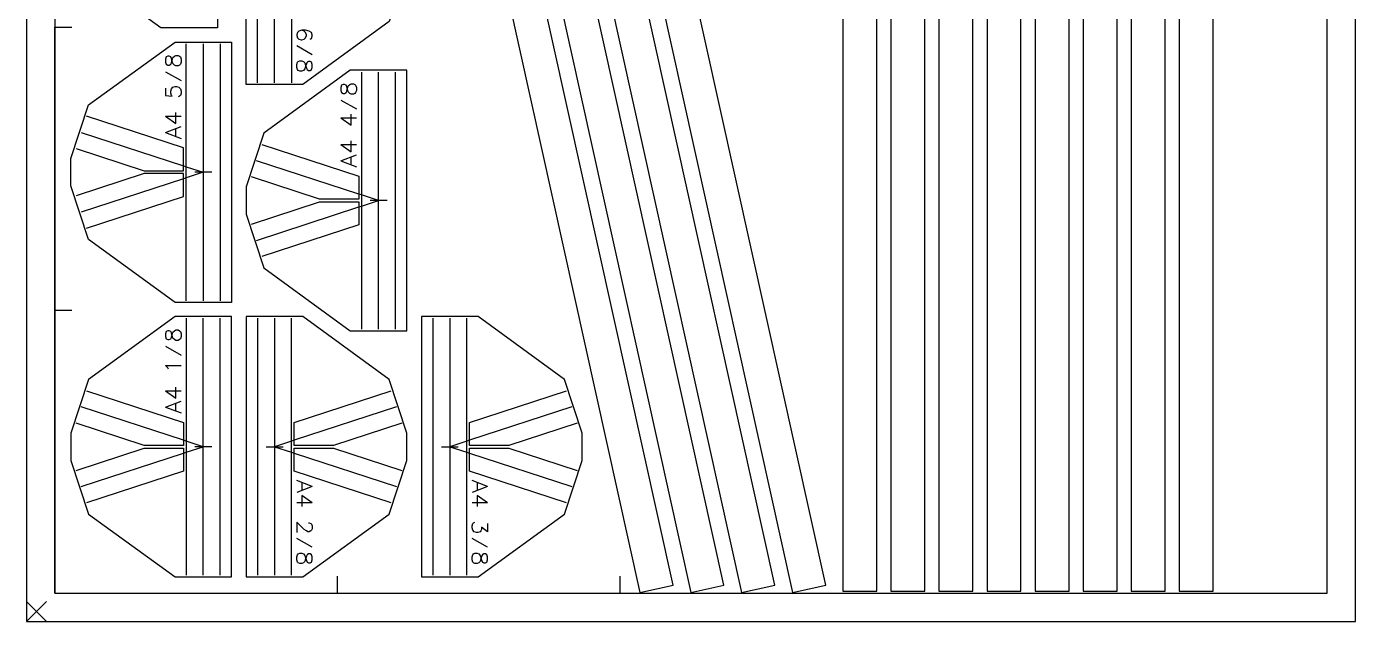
# Model space of a CAD drawing. Extents: x 0 to 235, y 0 to 300.
# Drawn here: x 0 to 235, y 0 to 105.1 of the extents above; entities that cross this region are included whole.
import ezdxf

# ---------------------------------------------------------------- set-up
doc = ezdxf.new("R2010")
doc.units = 0
for name, color, linetype in [('CORTE', 1, 'Continuous'), ('EJE', 4, 'Continuous'), ('REFERENCIA', 8, 'Continuous'), ('ROTULO', 5, 'Continuous')]:
    doc.layers.add(name, color=color, linetype=linetype)

msp = doc.modelspace()

# ---------------------------------------------------------------- linework, layer by layer
at = {"layer": 'CORTE', "color": 1, "linetype": 'CONTINUOUS'}
for points in [[(114.3177, 6.4088), (50.468, 294.4162), (44.6102, 293.1175), (108.4599, 5.1102)], [(123.3177, 6.4088), (59.468, 294.4162), (53.6102, 293.1175), (117.4599, 5.1102)], [(132.3177, 6.4088), (68.468, 294.4162), (62.6102, 293.1175), (126.4599, 5.1102)], [(141.3177, 6.4088), (77.468, 294.4162), (71.6102, 293.1175), (135.4599, 5.1102)], [(150.35, 5.35), (150.35, 294.35), (144.35, 294.35), (144.35, 5.35)], [(158.85, 5.35), (158.85, 294.35), (152.85, 294.35), (152.85, 5.35)], [(167.35, 5.35), (167.35, 294.35), (161.35, 294.35), (161.35, 5.35)], [(175.85, 5.35), (175.85, 294.35), (169.85, 294.35), (169.85, 5.35)], [(184.35, 5.35), (184.35, 260.35), (178.35, 260.35), (178.35, 5.35)], [(192.85, 5.35), (192.85, 260.35), (186.85, 260.35), (186.85, 5.35)], [(201.35, 5.35), (201.35, 260.35), (195.35, 260.35), (195.35, 5.35)], [(209.85, 5.35), (209.85, 260.35), (203.85, 260.35), (203.85, 5.35)], [(33.75, 150.85), (33.75, 104.85), (23.75, 104.85), (8.45, 115.95), (5.35, 125.45), (5.35, 130.25), (8.45, 139.75), (23.75, 150.85)], [(38.85, 94.85), (38.85, 140.85), (48.85, 140.85), (64.15, 129.75), (67.25, 120.25), (67.25, 115.45), (64.15, 105.95), (48.85, 94.85)], [(36.25, 102.35), (36.25, 56.35), (26.25, 56.35), (10.95, 67.45), (7.85, 76.95), (7.85, 81.75), (10.95, 91.25), (26.25, 102.35)], [(67.25, 51.35), (67.25, 97.35), (57.25, 97.35), (41.95, 86.25), (38.85, 76.75), (38.85, 71.95), (41.95, 62.45), (57.25, 51.35)], [(36.25, 7.85), (36.25, 53.85), (26.25, 53.85), (10.95, 42.75), (7.85, 33.25), (7.85, 28.45), (10.95, 18.95), (26.25, 7.85)], [(38.85, 53.85), (38.85, 7.85), (48.85, 7.85), (64.15, 18.95), (67.25, 28.45), (67.25, 33.25), (64.15, 42.75), (48.85, 53.85)], [(69.85, 53.85), (69.85, 7.85), (79.85, 7.85), (95.15, 18.95), (98.25, 28.45), (98.25, 33.25), (95.15, 42.75), (79.85, 53.85)]]:
    msp.add_lwpolyline(points, close=True, dxfattribs=at)
at = {"layer": 'EJE', "color": 4, "linetype": 'CONTINUOUS'}
for p, q in [((40.85, 95.15), (40.85, 140.55)), ((46.85, 116.8708), (46.85, 95.15)), ((28.25, 80.3292), (28.25, 102.05)), ((34.25, 102.05), (34.25, 56.65)), ((59.25, 97.05), (59.25, 75.3292)), ((65.25, 51.65), (65.25, 97.05)), ((9.6798, 86.3903), (27.75, 80.4924)), ((27.75, 80.4924), (28.25, 80.3292)), ((28.25, 78.3708), (28.25, 80.3292)), ((28.25, 80.3292), (31.25, 79.35)), ((58.75, 75.4924), (40.6798, 81.3903)), ((27.75, 78.2076), (9.6798, 72.3097)), ((28.25, 78.3708), (27.75, 78.2076)), ((31.25, 79.35), (28.25, 78.3708)), ((28.25, 56.65), (28.25, 78.3708)), ((31.25, 79.35), (29.75, 79.35)), ((32.75, 79.35), (31.25, 79.35)), ((59.25, 75.3292), (58.75, 75.4924)), ((59.25, 75.3292), (59.25, 73.3708)), ((62.25, 74.35), (59.25, 75.3292)), ((40.6798, 67.3097), (58.75, 73.2076)), ((58.75, 73.2076), (59.25, 73.3708)), ((59.25, 73.3708), (62.25, 74.35)), ((59.25, 73.3708), (59.25, 51.65)), ((62.25, 74.35), (60.75, 74.35)), ((63.75, 74.35), (62.25, 74.35)), ((28.25, 53.55), (28.25, 31.8292)), ((34.25, 8.15), (34.25, 53.55)), ((40.85, 53.55), (40.85, 8.15)), ((46.85, 31.8292), (46.85, 53.55)), ((71.85, 53.55), (71.85, 8.15)), ((77.85, 31.8292), (77.85, 53.55)), ((27.75, 31.9924), (9.6798, 37.8903)), ((65.4202, 37.8903), (47.35, 31.9924)), ((96.4202, 37.8903), (78.35, 31.9924)), ((28.25, 31.8292), (27.75, 31.9924)), ((28.25, 31.8292), (28.25, 29.8708)), ((31.25, 30.85), (28.25, 31.8292)), ((28.25, 29.8708), (31.25, 30.85)), ((31.25, 30.85), (29.75, 30.85)), ((32.75, 30.85), (31.25, 30.85)), ((42.35, 30.85), (43.85, 30.85)), ((46.85, 31.8292), (43.85, 30.85)), ((43.85, 30.85), (46.85, 29.8708)), ((43.85, 30.85), (45.35, 30.85)), ((47.35, 31.9924), (46.85, 31.8292)), ((46.85, 29.8708), (46.85, 31.8292)), ((73.35, 30.85), (74.85, 30.85)), ((77.85, 31.8292), (74.85, 30.85)), ((74.85, 30.85), (77.85, 29.8708)), ((74.85, 30.85), (76.35, 30.85)), ((78.35, 31.9924), (77.85, 31.8292)), ((77.85, 29.8708), (77.85, 31.8292)), ((9.6798, 23.8097), (27.75, 29.7076)), ((27.75, 29.7076), (28.25, 29.8708)), ((28.25, 29.8708), (28.25, 8.15)), ((46.85, 8.15), (46.85, 29.8708)), ((46.85, 29.8708), (47.35, 29.7076)), ((47.35, 29.7076), (65.4202, 23.8097)), ((77.85, 8.15), (77.85, 29.8708)), ((77.85, 29.8708), (78.35, 29.7076)), ((78.35, 29.7076), (96.4202, 23.8097))]:
    msp.add_line(p, q, dxfattribs=at)
for points in [[(43.85, 95.15), (43.85, 116.35), (43.85, 117.85)], [(31.25, 102.05), (31.25, 80.85), (31.25, 79.35)], [(62.25, 74.35), (62.25, 75.85), (62.25, 97.05)], [(27.75, 80.4924), (27.75, 83.6481), (10.6104, 89.2423)], [(8.7491, 83.5383), (20.8154, 79.6), (27.75, 79.6), (27.75, 80.4924)], [(41.6104, 84.2423), (58.75, 78.6481), (58.75, 75.4924)], [(27.75, 78.2076), (27.75, 79.1), (20.8154, 79.1), (8.7491, 75.1617)], [(10.6104, 69.4577), (27.75, 75.0519), (27.75, 78.2076)], [(31.25, 79.35), (31.25, 77.85), (31.25, 56.65)], [(58.75, 75.4924), (58.75, 74.6), (51.8154, 74.6), (39.7491, 78.5383)], [(39.7491, 70.1617), (51.8154, 74.1), (58.75, 74.1), (58.75, 73.2076)], [(58.75, 73.2076), (58.75, 70.0519), (41.6104, 64.4577)], [(62.25, 51.65), (62.25, 72.85), (62.25, 74.35)], [(31.25, 30.85), (31.25, 32.35), (31.25, 53.55)], [(43.85, 53.55), (43.85, 32.35), (43.85, 30.85)], [(74.85, 53.55), (74.85, 32.35), (74.85, 30.85)], [(10.6104, 40.7423), (27.75, 35.1481), (27.75, 31.9924)], [(47.35, 31.9924), (47.35, 35.1481), (64.4896, 40.7423)], [(78.35, 31.9924), (78.35, 35.1481), (95.4896, 40.7423)], [(27.75, 31.9924), (27.75, 31.1), (20.8154, 31.1), (8.7491, 35.0383)], [(66.3509, 35.0383), (54.2846, 31.1), (47.35, 31.1), (47.35, 31.9924)], [(97.3509, 35.0383), (85.2846, 31.1), (78.35, 31.1), (78.35, 31.9924)], [(8.7491, 26.6617), (20.8154, 30.6), (27.75, 30.6), (27.75, 29.7076)], [(31.25, 8.15), (31.25, 29.35), (31.25, 30.85)], [(43.85, 30.85), (43.85, 29.35), (43.85, 8.15)], [(47.35, 29.7076), (47.35, 30.6), (54.2846, 30.6), (66.3509, 26.6617)], [(74.85, 30.85), (74.85, 29.35), (74.85, 8.15)], [(78.35, 29.7076), (78.35, 30.6), (85.2846, 30.6), (97.3509, 26.6617)], [(27.75, 29.7076), (27.75, 26.5519), (10.6104, 20.9577)], [(64.4896, 20.9577), (47.35, 26.5519), (47.35, 29.7076)], [(95.4896, 20.9577), (78.35, 26.5519), (78.35, 29.7076)]]:
    msp.add_lwpolyline(points, dxfattribs=at)
at = {"layer": 'REFERENCIA', "color": 8, "linetype": 'CONTINUOUS'}
for p, q in [((0, 0), (3.5, 3.5)), ((0, 3.5), (3.5, 0))]:
    msp.add_line(p, q, dxfattribs=at)
for points in [[(0, 0), (235, 0), (235, 300), (0, 300), (0, 0)], [(5, 5), (230, 5), (230, 295), (5, 295), (5, 5)]]:
    msp.add_lwpolyline(points, dxfattribs=at)
at = {"layer": 'ROTULO', "color": 5, "linetype": 'CONTINUOUS'}
for p, q in [((5, 5), (5, 105)), ((5, 105), (8, 105)), ((50.525, 100.0976), (47.775, 101.669)), ((24.575, 97.1024), (27.325, 95.531)), ((55.575, 92.1024), (58.325, 90.531)), ((24.575, 89.2452), (27.325, 89.2452)), ((24.575, 86.3643), (27.325, 87.4119)), ((26.4083, 85.7095), (26.4083, 87.019)), ((55.575, 88.9595), (58.325, 88.9595)), ((24.575, 86.3643), (27.325, 85.3167)), ((55.575, 84.2452), (58.325, 84.2452)), ((55.575, 81.3643), (58.325, 82.4119)), ((55.575, 81.3643), (58.325, 80.3167)), ((57.4083, 80.7095), (57.4083, 82.019)), ((5, 55), (8, 55)), ((24.575, 48.6024), (27.325, 47.031)), ((24.575, 40.7452), (27.325, 40.7452)), ((24.575, 37.8643), (27.325, 38.9119)), ((24.575, 37.8643), (27.325, 36.8167)), ((26.4083, 37.2095), (26.4083, 38.519)), ((50.525, 23.8357), (47.775, 24.8833)), ((50.525, 23.8357), (47.775, 22.7881)), ((48.6917, 24.4905), (48.6917, 23.181)), ((81.525, 23.8357), (78.775, 24.8833)), ((81.525, 23.8357), (78.775, 22.7881)), ((79.6917, 24.4905), (79.6917, 23.181)), ((50.525, 20.9548), (47.775, 20.9548)), ((81.525, 20.9548), (78.775, 20.9548)), ((50.525, 13.0976), (47.775, 14.669)), ((81.525, 13.0976), (78.775, 14.669)), ((55, 5), (55, 8)), ((105, 5), (105, 8)), ((5, 5), (105, 5))]:
    msp.add_line(p, q, dxfattribs=at)
for points in [[(50.1321, 102.8476), (50.394, 102.9786), (50.525, 103.3714), (50.525, 103.6333), (50.394, 104.0262), (50.0012, 104.2881), (49.3464, 104.419), (48.6917, 104.419), (48.1679, 104.2881), (47.906, 104.0262), (47.775, 103.6333), (47.775, 103.5024), (47.906, 103.1095), (48.1679, 102.8476), (48.5607, 102.7167), (48.6917, 102.7167), (49.0845, 102.8476), (49.3464, 103.1095), (49.4774, 103.5024), (49.4774, 103.6333), (49.3464, 104.0262), (49.0845, 104.2881), (48.6917, 104.419)], [(24.575, 98.8048), (24.706, 98.4119), (24.9679, 98.281), (25.2298, 98.281), (25.4917, 98.4119), (25.6226, 98.6738), (25.7536, 99.1976), (25.8845, 99.5905), (26.1464, 99.8524), (26.4083, 99.9833), (26.8012, 99.9833), (27.0631, 99.8524), (27.194, 99.7214), (27.325, 99.3286), (27.325, 98.8048), (27.194, 98.4119), (27.0631, 98.281), (26.8012, 98.15), (26.4083, 98.15), (26.1464, 98.281), (25.8845, 98.5429), (25.7536, 98.9357), (25.6226, 99.4595), (25.4917, 99.7214), (25.2298, 99.8524), (24.9679, 99.8524), (24.706, 99.7214), (24.575, 99.3286), (24.575, 98.8048)], [(50.525, 98.3952), (50.394, 98.7881), (50.1321, 98.919), (49.8702, 98.919), (49.6083, 98.7881), (49.4774, 98.5262), (49.3464, 98.0024), (49.2155, 97.6095), (48.9536, 97.3476), (48.6917, 97.2167), (48.2988, 97.2167), (48.0369, 97.3476), (47.906, 97.4786), (47.775, 97.8714), (47.775, 98.3952), (47.906, 98.7881), (48.0369, 98.919), (48.2988, 99.05), (48.6917, 99.05), (48.9536, 98.919), (49.2155, 98.6571), (49.3464, 98.2643), (49.4774, 97.7405), (49.6083, 97.4786), (49.8702, 97.3476), (50.1321, 97.3476), (50.394, 97.4786), (50.525, 97.8714), (50.525, 98.3952)], [(24.575, 94.2214), (24.575, 92.9119), (25.7536, 92.781), (25.6226, 92.9119), (25.4917, 93.3048), (25.4917, 93.6976), (25.6226, 94.0905), (25.8845, 94.3524), (26.2774, 94.4833), (26.5393, 94.4833), (26.9321, 94.3524), (27.194, 94.0905), (27.325, 93.6976), (27.325, 93.3048), (27.194, 92.9119), (27.0631, 92.781), (26.8012, 92.65)], [(55.575, 93.8048), (55.706, 93.4119), (55.9679, 93.281), (56.2298, 93.281), (56.4917, 93.4119), (56.6226, 93.6738), (56.7536, 94.1976), (56.8845, 94.5905), (57.1464, 94.8524), (57.4083, 94.9833), (57.8012, 94.9833), (58.0631, 94.8524), (58.194, 94.7214), (58.325, 94.3286), (58.325, 93.8048), (58.194, 93.4119), (58.0631, 93.281), (57.8012, 93.15), (57.4083, 93.15), (57.1464, 93.281), (56.8845, 93.5429), (56.7536, 93.9357), (56.6226, 94.4595), (56.4917, 94.7214), (56.2298, 94.8524), (55.9679, 94.8524), (55.706, 94.7214), (55.575, 94.3286), (55.575, 93.8048)], [(24.575, 89.2452), (26.4083, 87.9357), (26.4083, 89.9)], [(55.575, 88.9595), (57.4083, 87.65), (57.4083, 89.6143)], [(55.575, 84.2452), (57.4083, 82.9357), (57.4083, 84.9)], [(24.575, 50.3048), (24.706, 49.9119), (24.9679, 49.781), (25.2298, 49.781), (25.4917, 49.9119), (25.6226, 50.1738), (25.7536, 50.6976), (25.8845, 51.0905), (26.1464, 51.3524), (26.4083, 51.4833), (26.8012, 51.4833), (27.0631, 51.3524), (27.194, 51.2214), (27.325, 50.8286), (27.325, 50.3048), (27.194, 49.9119), (27.0631, 49.781), (26.8012, 49.65), (26.4083, 49.65), (26.1464, 49.781), (25.8845, 50.0429), (25.7536, 50.4357), (25.6226, 50.9595), (25.4917, 51.2214), (25.2298, 51.3524), (24.9679, 51.3524), (24.706, 51.2214), (24.575, 50.8286), (24.575, 50.3048)], [(25.0988, 44.5429), (24.9679, 44.8048), (24.575, 45.1976), (27.325, 45.1976)], [(24.575, 40.7452), (26.4083, 39.4357), (26.4083, 41.4)], [(50.525, 20.9548), (48.6917, 22.2643), (48.6917, 20.3)], [(81.525, 20.9548), (79.6917, 22.2643), (79.6917, 20.3)], [(49.8702, 17.419), (50.0012, 17.419), (50.2631, 17.2881), (50.394, 17.1571), (50.525, 16.8952), (50.525, 16.3714), (50.394, 16.1095), (50.2631, 15.9786), (50.0012, 15.8476), (49.7393, 15.8476), (49.4774, 15.9786), (49.0845, 16.2405), (47.775, 17.55), (47.775, 15.7167)], [(81.525, 17.2881), (81.525, 15.8476), (80.4774, 16.6333), (80.4774, 16.2405), (80.3464, 15.9786), (80.2155, 15.8476), (79.8226, 15.7167), (79.5607, 15.7167), (79.1679, 15.8476), (78.906, 16.1095), (78.775, 16.5024), (78.775, 16.8952), (78.906, 17.2881), (79.0369, 17.419), (79.2988, 17.55)], [(50.525, 11.3952), (50.394, 11.7881), (50.1321, 11.919), (49.8702, 11.919), (49.6083, 11.7881), (49.4774, 11.5262), (49.3464, 11.0024), (49.2155, 10.6095), (48.9536, 10.3476), (48.6917, 10.2167), (48.2988, 10.2167), (48.0369, 10.3476), (47.906, 10.4786), (47.775, 10.8714), (47.775, 11.3952), (47.906, 11.7881), (48.0369, 11.919), (48.2988, 12.05), (48.6917, 12.05), (48.9536, 11.919), (49.2155, 11.6571), (49.3464, 11.2643), (49.4774, 10.7405), (49.6083, 10.4786), (49.8702, 10.3476), (50.1321, 10.3476), (50.394, 10.4786), (50.525, 10.8714), (50.525, 11.3952)], [(81.525, 11.3952), (81.394, 11.7881), (81.1321, 11.919), (80.8702, 11.919), (80.6083, 11.7881), (80.4774, 11.5262), (80.3464, 11.0024), (80.2155, 10.6095), (79.9536, 10.3476), (79.6917, 10.2167), (79.2988, 10.2167), (79.0369, 10.3476), (78.906, 10.4786), (78.775, 10.8714), (78.775, 11.3952), (78.906, 11.7881), (79.0369, 11.919), (79.2988, 12.05), (79.6917, 12.05), (79.9536, 11.919), (80.2155, 11.6571), (80.3464, 11.2643), (80.4774, 10.7405), (80.6083, 10.4786), (80.8702, 10.3476), (81.1321, 10.3476), (81.394, 10.4786), (81.525, 10.8714), (81.525, 11.3952)]]:
    msp.add_lwpolyline(points, dxfattribs=at)

doc.saveas('drawing.dxf')
